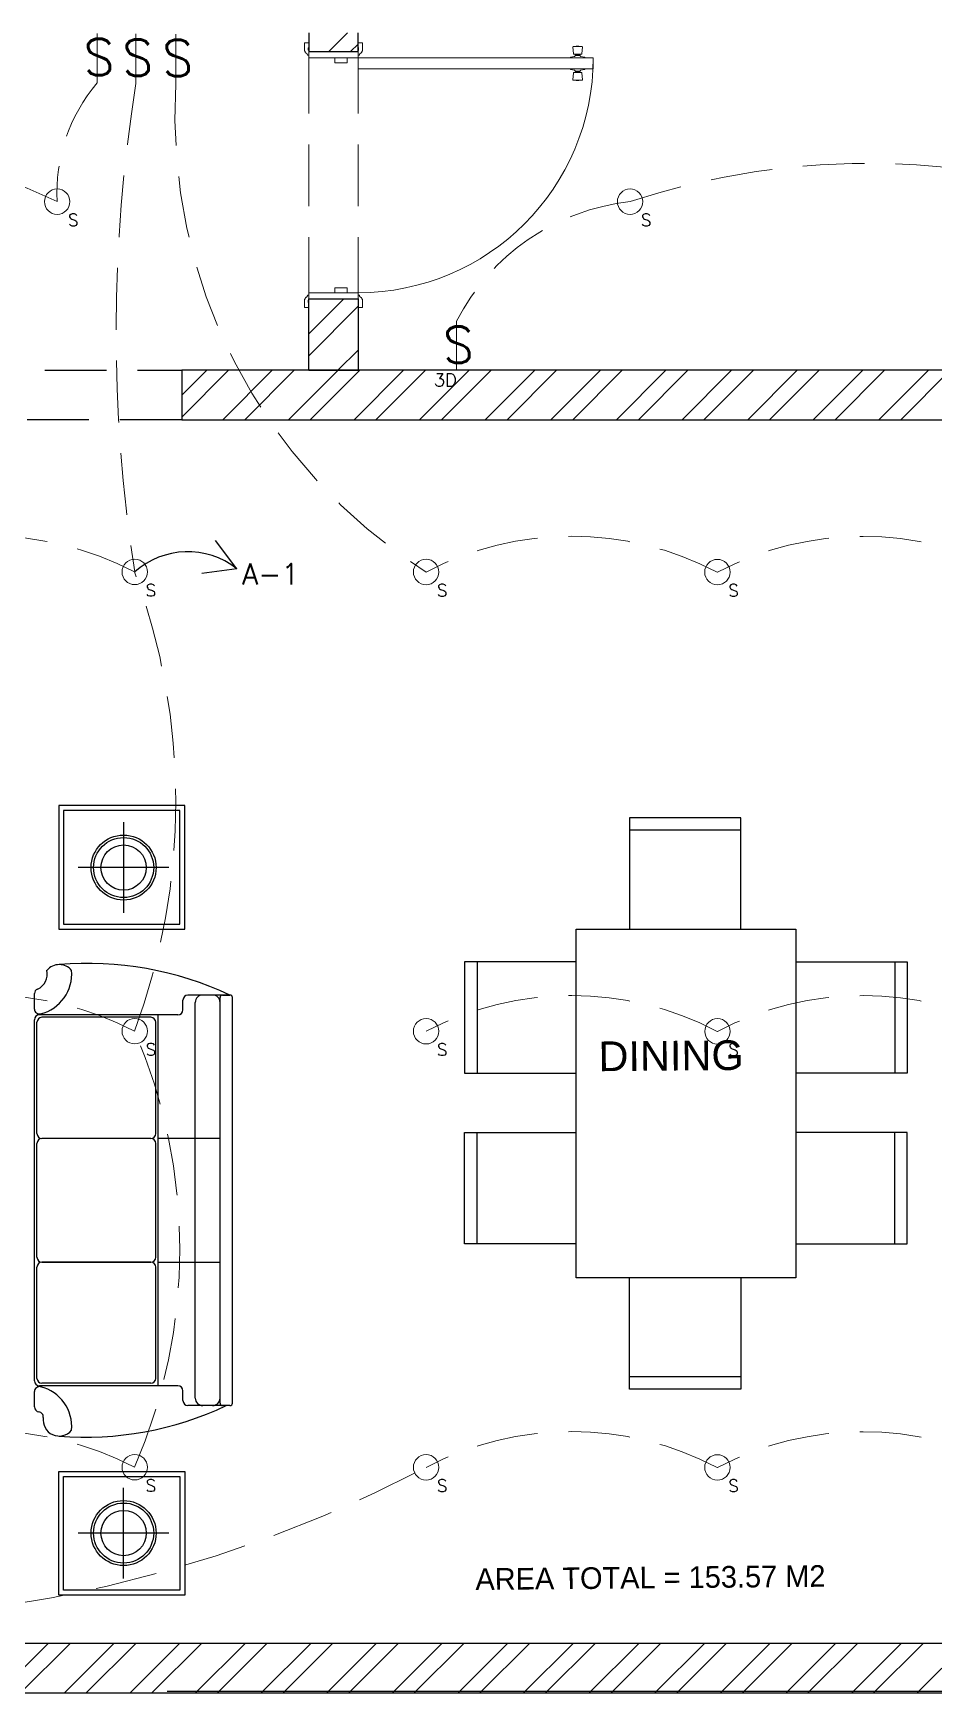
# Model space of a CAD drawing. Header units: millimetres. Extents: x 1605 to 1638, y 1273 to 1481.
# Drawn here: x 1611.21 to 1614.85, y 1463.6 to 1470.31 of the extents above; entities that cross this region are included whole.
import ezdxf

# ---------------------------------------------------------------- set-up
doc = ezdxf.new("R2010")
doc.units = ezdxf.units.MM
doc.linetypes.add('HIDDEN', pattern=[0.375, 0.25, -0.125])
doc.linetypes.add('PLANTAS$0$HIDDEN', pattern=[0.375, 0.25, -0.125])
for name, color, linetype, lineweight in [('Electrico Salidas', 160, 'Continuous', 15), ('iluminacion', 1, 'Continuous', 15), ('JAMBA', 1, 'HIDDEN', 15), ('PUERTAS', 3, 'Continuous', 20)]:
    doc.layers.add(name, color=color, linetype=linetype, lineweight=lineweight)
doc.layers.add('Ha-Muros 0.20', color=7, linetype='Continuous', true_color=0x8c8c8c)
for name, color, linetype in [('Li-Proyecciones', 40, 'HIDDEN'), ('Mo-Generales', 9, 'Continuous'), ('Mu-0.20', 5, 'Continuous'), ('TEXTS', 1, 'Continuous'), ('Tx-Espacio', 7, 'Continuous')]:
    doc.layers.add(name, color=color, linetype=linetype)
doc.styles.add('CHICO', font='stylu.ttf')
doc.styles.add('GORDITA', font='swissek.ttf')
doc.styles.add('TEXTM', font='romans9.shx')
doc.styles.add('TEXTS', font='romans9.shx')

# ---------------------------------------------------------------- blocks, each defined once
blk = doc.blocks.new('A$Cec5ab6e8')
at = {"color": 9, "ltscale": 3.5, "true_color": 0xc7c8ca}
for p, q in [((22.9211, 12.4673), (22.4113, 12.4673)), ((22.4113, 12.4673), (22.4113, 11.9678)), ((22.9011, 12.4473), (22.4313, 12.4473)), ((22.4313, 12.4473), (22.4313, 11.9878)), ((22.9011, 11.9878), (22.9011, 12.4473)), ((22.9211, 11.9678), (22.9211, 12.4673)), ((22.6736, 12.3999), (22.6736, 12.0333)), ((22.8569, 12.2166), (22.4903, 12.2166)), ((22.4113, 11.9678), (22.9211, 11.9678)), ((22.4313, 11.9878), (22.9011, 11.9878)), ((22.4113, 9.2746), (22.4113, 9.7741)), ((22.4113, 9.7741), (22.9211, 9.7741)), ((22.4313, 9.2946), (22.4313, 9.7541)), ((22.4313, 9.7541), (22.9011, 9.7541)), ((22.9011, 9.7541), (22.9011, 9.2946)), ((22.9211, 9.7741), (22.9211, 9.2746)), ((22.6736, 9.3421), (22.6736, 9.7087)), ((22.8569, 9.5254), (22.4903, 9.5254)), ((22.9211, 9.2746), (22.4113, 9.2746)), ((22.9011, 9.2946), (22.4313, 9.2946))]:
    blk.add_line(p, q, dxfattribs=at)
at = {"color": 9, "true_color": 0xc7c8ca}
for p, q in [((22.3134, 11.6446), (22.3134, 11.7067)), ((22.9134, 11.641), (22.9134, 11.681)), ((23.1034, 11.701), (22.9334, 11.701)), ((23.0334, 11.701), (22.9934, 11.701)), ((23.0334, 11.701), (22.9934, 11.701)), ((23.0634, 10.051), (23.0634, 11.691)), ((23.0734, 11.701), (23.1034, 11.701)), ((23.1134, 10.051), (23.1134, 11.691)), ((22.8934, 11.621), (22.3334, 11.621)), ((22.8934, 11.621), (22.3334, 11.621)), ((22.7834, 11.611), (22.3434, 11.611)), ((22.7834, 11.611), (22.3434, 11.611)), ((22.8134, 10.121), (22.8134, 11.621)), ((22.9634, 10.071), (22.9634, 11.671)), ((23.0634, 10.071), (23.0634, 11.671)), ((22.3134, 10.141), (22.3134, 11.601)), ((22.3234, 11.141), (22.3234, 11.591)), ((22.8034, 11.141), (22.8034, 11.591)), ((22.3234, 10.641), (22.3234, 11.101)), ((22.7834, 11.121), (22.3434, 11.121)), ((22.7834, 11.121), (22.3434, 11.121)), ((22.7834, 11.121), (22.3434, 11.121)), ((22.7834, 11.121), (22.3434, 11.121)), ((22.8034, 10.641), (22.8034, 11.101)), ((23.0634, 11.121), (22.8134, 11.121)), ((22.7834, 10.621), (22.3434, 10.621)), ((22.7834, 10.621), (22.3434, 10.621)), ((22.3434, 10.621), (22.7834, 10.621)), ((22.8134, 10.621), (23.0634, 10.621)), ((22.3234, 10.151), (22.3234, 10.601)), ((22.8034, 10.151), (22.8034, 10.601)), ((22.3134, 10.0353), (22.3134, 10.0974)), ((22.8934, 10.121), (22.3334, 10.121)), ((22.7834, 10.131), (22.3434, 10.131)), ((22.9134, 10.061), (22.9134, 10.101)), ((23.0884, 10.041), (22.9334, 10.041)), ((23.0334, 10.041), (22.9934, 10.041)), ((23.0334, 10.041), (22.9934, 10.041)), ((23.1034, 10.041), (23.0734, 10.041)), ((28.6439, 8.884, 0), (22.8501, 8.884, 0))]:
    blk.add_line(p, q, dxfattribs=at)
at = {"color": 9, "ltscale": 3.5, "true_color": 0xc7c8ca}
for centre, radius in [((22.6736, 12.2166), 0.1315), ((22.6736, 12.2166), 0.1215), ((22.6736, 12.2166), 0.0915), ((22.6736, 9.5254), 0.1315), ((22.6736, 9.5254), 0.1215), ((22.6736, 9.5254), 0.0915)]:
    blk.add_circle(centre, radius, dxfattribs=at)
at = {"color": 9, "true_color": 0xc7c8ca}
for centre, radius, start, end in [((22.4134, 11.759), 0.0653, 40, 140), ((22.5283, 10.4751), 1.3541, 64.86719, 94.86719), ((22.2984, 11.786), 0.0667, 293.80669, 12.99462), ((22.2984, 11.786), 0.1657, 283.90141, 5.19443), ((22.3334, 11.7067), 0.02, 113.80669, 180), ((22.9334, 11.681), 0.02, 90, 180), ((22.9934, 11.671), 0.03, 90, 180), ((23.0334, 11.671), 0.03, 0, 90), ((23.0734, 11.691), 0.01, 90, 180), ((23.1034, 11.691), 0.01, 0, 90), ((22.3334, 11.6446), 0.02, 180, 283.90141), ((22.3334, 11.601), 0.02, 90, 180), ((22.3434, 11.591), 0.02, 90, 180), ((22.3434, 11.591), 0.02, 90, 180), ((22.7834, 11.591), 0.02, 0, 90), ((22.7834, 11.591), 0.02, 0, 90), ((22.8934, 11.641), 0.02, 270, 0), ((22.3434, 11.141), 0.02, 180, 270), ((22.7834, 11.141), 0.02, 270, 0), ((22.3434, 11.101), 0.02, 90, 180), ((22.7834, 11.101), 0.02, 0, 90), ((22.3434, 10.641), 0.02, 180, 270), ((22.3434, 10.601), 0.02, 90, 180), ((22.7834, 10.641), 0.02, 270, 0), ((22.7834, 10.601), 0.02, 0, 90), ((22.3334, 10.141), 0.02, 180, 270), ((22.3434, 10.151), 0.02, 180, 270), ((22.7834, 10.151), 0.02, 270, 0), ((22.3334, 10.0974), 0.02, 76.09859, 180), ((22.2984, 9.956), 0.1657, 354.80557, 76.09859), ((22.8934, 10.101), 0.02, 0, 90), ((22.9934, 10.071), 0.03, 180, 270), ((23.0334, 10.071), 0.03, 270, 0), ((22.3334, 10.0353), 0.02, 180, 263.7817), ((22.3291, 9.9955), 0.02, 351.49516, 83.7817), ((22.5208, 11.2389), 1.3256, 265.35316, 295.35316), ((22.9334, 10.061), 0.02, 180, 270), ((23.0734, 10.051), 0.01, 180, 270), ((23.1034, 10.051), 0.01, 270, 0), ((22.4134, 9.9829), 0.0653, 171.49516, 320)]:
    blk.add_arc(centre, radius, start, end, dxfattribs=at)
at = {"layer": 'Defpoints', "color": 9, "true_color": 0xc7c8ca}
blk.add_line((17.0426, 8.8796), (29.8386, 8.8794), dxfattribs=at)
at = {"layer": 'Ha-Muros 0.20', "color": 9, "linetype": 'Continuous', "true_color": 0xc7c8ca}
for p, q in [((23.5027, 15.5162, 0), (23.5779, 15.5915, 0)), ((23.5911, 15.5162, 0), (23.6217, 15.5468, 0)), ((23.4217, 14.3746, 0), (23.5634, 14.5162, 0)), ((23.4217, 14.2862, 0), (23.6217, 14.4862, 0)), ((23.5398, 14.2275, 0), (23.6217, 14.3094, 0)), ((22.9085, 14.1266, 0), (23.0094, 14.2275, 0)), ((22.9085, 14.0382, 0), (23.0978, 14.2275, 0)), ((23.0746, 14.0275, 0), (23.2746, 14.2275, 0)), ((23.163, 14.0275, 0), (23.363, 14.2275, 0)), ((23.3398, 14.0275, 0), (23.5395, 14.2272, 0)), ((23.4282, 14.0275, 0), (23.6282, 14.2275, 0)), ((23.6049, 14.0275, 0), (23.8049, 14.2275, 0)), ((23.6933, 14.0275, 0), (23.8933, 14.2275, 0)), ((23.8701, 14.0275, 0), (24.0701, 14.2275, 0)), ((23.9585, 14.0275, 0), (24.1585, 14.2275, 0)), ((24.1353, 14.0275, 0), (24.3353, 14.2275, 0)), ((24.2237, 14.0275, 0), (24.4237, 14.2275, 0)), ((24.4004, 14.0275, 0), (24.6004, 14.2275, 0)), ((24.4888, 14.0275, 0), (24.6888, 14.2275, 0)), ((24.6656, 14.0275, 0), (24.8656, 14.2275, 0)), ((24.754, 14.0275, 0), (24.954, 14.2275, 0)), ((24.9308, 14.0275, 0), (25.1308, 14.2275, 0)), ((25.0192, 14.0275, 0), (25.2192, 14.2275, 0)), ((25.1959, 14.0275, 0), (25.396, 14.2275, 0)), ((25.2843, 14.0275, 0), (25.4843, 14.2275, 0)), ((25.4611, 14.0275, 0), (25.6611, 14.2275, 0)), ((25.5495, 14.0275, 0), (25.7495, 14.2275, 0)), ((25.7263, 14.0275, 0), (25.9263, 14.2275, 0)), ((25.8147, 14.0275, 0), (26.0147, 14.2275, 0)), ((22.1691, 8.8794, 0), (22.3691, 9.0794, 0)), ((22.2575, 8.8794, 0), (22.4575, 9.0794, 0)), ((22.4343, 8.8794, 0), (22.6343, 9.0794, 0)), ((22.5227, 8.8794, 0), (22.7227, 9.0794, 0)), ((22.6995, 8.8794, 0), (22.8995, 9.0794, 0)), ((22.7878, 8.8794, 0), (22.9878, 9.0794, 0)), ((22.9646, 8.8794, 0), (23.1646, 9.0794, 0)), ((23.053, 8.8794, 0), (23.253, 9.0794, 0)), ((23.2298, 8.8794, 0), (23.4298, 9.0794, 0)), ((23.3182, 8.8794, 0), (23.5182, 9.0794, 0)), ((23.495, 8.8794, 0), (23.695, 9.0794, 0)), ((23.5833, 8.8794, 0), (23.7833, 9.0794, 0)), ((23.7601, 8.8794, 0), (23.9601, 9.0794, 0)), ((23.8485, 8.8794, 0), (24.0485, 9.0794, 0)), ((24.0253, 8.8794, 0), (24.2253, 9.0794, 0)), ((24.1137, 8.8794, 0), (24.3137, 9.0794, 0)), ((24.2904, 8.8794, 0), (24.4904, 9.0794, 0)), ((24.3788, 8.8794, 0), (24.5788, 9.0794, 0)), ((24.5556, 8.8794, 0), (24.7556, 9.0794, 0)), ((24.644, 8.8794, 0), (24.844, 9.0794, 0)), ((24.8208, 8.8794, 0), (25.0208, 9.0794, 0)), ((24.9092, 8.8794, 0), (25.1092, 9.0794, 0)), ((25.0859, 8.8794, 0), (25.2859, 9.0794, 0)), ((25.1743, 8.8794, 0), (25.3743, 9.0794, 0)), ((25.3511, 8.8794, 0), (25.5511, 9.0794, 0)), ((25.4395, 8.8794, 0), (25.6395, 9.0794, 0)), ((25.6163, 8.8794, 0), (25.8163, 9.0794, 0)), ((25.7047, 8.8794, 0), (25.9047, 9.0794, 0)), ((25.8814, 8.8794, 0), (26.0814, 9.0794, 0))]:
    blk.add_line(p, q, dxfattribs=at)
at = {"layer": 'JAMBA', "color": 9, "true_color": 0xc7c8ca}
for p, q in [((23.4042, 15.5179), (23.4042, 15.5511)), ((23.4042, 15.5511), (23.4217, 15.5511)), ((23.407, 15.5179), (23.4042, 15.5179)), ((23.4217, 15.5325), (23.4201, 15.5309)), ((23.4201, 15.5309), (23.4201, 15.5223)), ((23.4201, 15.5223), (23.4217, 15.5203)), ((23.4217, 15.5511), (23.4217, 15.5325)), ((23.4217, 15.5203), (23.4217, 15.5012)), ((23.6391, 15.5511), (23.6217, 15.5511)), ((23.6217, 15.5511), (23.6217, 15.5325)), ((23.6217, 15.5325), (23.6233, 15.5309)), ((23.6233, 15.5223), (23.6217, 15.5203)), ((23.6217, 15.5203), (23.6217, 15.5012)), ((23.6233, 15.5309), (23.6233, 15.5223)), ((23.6364, 15.5179), (23.6391, 15.5179)), ((23.6391, 15.5179), (23.6391, 15.5511)), ((23.4217, 15.5012), (23.4169, 15.5012)), ((23.6217, 15.5012), (23.6264, 15.5012)), ((23.407, 14.5146), (23.4042, 14.5146)), ((23.4042, 14.5146), (23.4042, 14.4813)), ((23.4217, 14.5312), (23.4169, 14.5312)), ((23.4201, 14.5102), (23.4217, 14.5122)), ((23.4201, 14.5016), (23.4201, 14.5102)), ((23.4217, 14.5), (23.4201, 14.5016)), ((23.4217, 14.5122), (23.4217, 14.5312)), ((23.4217, 14.4813), (23.4217, 14.5)), ((23.6217, 14.5122), (23.6217, 14.5312)), ((23.6217, 14.5312), (23.6264, 14.5312)), ((23.6233, 14.5102), (23.6217, 14.5122)), ((23.6217, 14.5), (23.6233, 14.5016)), ((23.6217, 14.4813), (23.6217, 14.5)), ((23.6233, 14.5016), (23.6233, 14.5102)), ((23.6364, 14.5146), (23.6391, 14.5146)), ((23.6391, 14.5146), (23.6391, 14.4813)), ((23.4042, 14.4813), (23.4217, 14.4813)), ((23.6391, 14.4813), (23.6217, 14.4813))]:
    blk.add_line(p, q, dxfattribs=at)
for centre, radius, start, end in [((23.4145, 15.5167), 0.00758, 170.86398, 253.601), ((23.4069, 15.5011), 0.00997, 1.10655, 57.28488), ((23.6364, 15.5011), 0.00997, 122.71512, 178.89345), ((23.6289, 15.5167), 0.00758, 286.399, 9.13602), ((23.4145, 14.5158), 0.00758, 106.399, 189.13602), ((23.4069, 14.5314), 0.00997, 302.71512, 358.89345), ((23.6364, 14.5314), 0.00997, 181.10655, 237.28488), ((23.6289, 14.5158), 0.00758, 350.86398, 73.601)]:
    blk.add_arc(centre, radius, start, end, dxfattribs=at)
at = {"layer": 'Li-Proyecciones', "color": 9, "true_color": 0xc7c8ca}
for p, q in [((19.3551, 14.2275), (22.9085, 14.2275)), ((22.9085, 14.2275), (22.9085, 14.0275)), ((22.9085, 14.0275), (19.3551, 14.0275))]:
    blk.add_line(p, q, dxfattribs=at)
at = {"layer": 'Mo-Generales', "color": 9, "true_color": 0xc7c8ca}
for p, q in [((25.1688, 12.4173), (24.7188, 12.4173)), ((24.7188, 12.4173), (24.7188, 11.9673)), ((25.1688, 11.9673), (25.1688, 12.4173)), ((25.1688, 12.3673), (24.7188, 12.3673)), ((24.502, 10.5578), (24.502, 11.9673)), ((24.502, 11.9673), (25.3902, 11.9673)), ((25.3902, 11.9673), (25.3902, 10.5578)), ((24.502, 11.8357), (24.052, 11.8357)), ((24.052, 11.8357), (24.052, 11.3857)), ((24.102, 11.8357), (24.102, 11.3857)), ((25.3902, 11.8357), (25.8402, 11.8357)), ((25.7902, 11.8357), (25.7902, 11.3857)), ((25.8402, 11.8357), (25.8402, 11.3857)), ((24.052, 11.3857), (24.502, 11.3857)), ((25.8402, 11.3857), (25.3902, 11.3857)), ((24.052, 10.6946), (24.052, 11.1446)), ((24.052, 11.1446), (24.502, 11.1446)), ((24.102, 10.6946), (24.102, 11.1446)), ((25.8402, 11.1446), (25.3902, 11.1446)), ((25.7902, 10.6946), (25.7902, 11.1446)), ((25.8402, 10.6946), (25.8402, 11.1446)), ((24.502, 10.6946), (24.052, 10.6946)), ((25.3902, 10.6946), (25.8402, 10.6946)), ((25.3902, 10.5578), (24.502, 10.5578)), ((24.7188, 10.1078), (24.7188, 10.5578)), ((25.1688, 10.5578), (25.1688, 10.1078)), ((25.1688, 10.1578), (24.7188, 10.1578)), ((25.1688, 10.1078), (24.7188, 10.1078))]:
    blk.add_line(p, q, dxfattribs=at)
at = {"layer": 'Mu-0.20', "color": 9, "true_color": 0xc7c8ca}
for p, q in [((23.4217, 15.5915), (23.4217, 15.5162)), ((23.6217, 15.5162), (23.6217, 15.5915)), ((23.4217, 15.5162), (23.6217, 15.5162)), ((23.4217, 14.2272), (23.4217, 14.5162)), ((23.4217, 14.5162), (23.6217, 14.5162)), ((23.6217, 14.5162), (23.6217, 14.2272)), ((29.8386, 14.2276), (22.9085, 14.2275)), ((22.9085, 14.2275), (22.9085, 14.0275)), ((23.6217, 14.2272), (23.4217, 14.2272)), ((22.9085, 14.0275), (29.8386, 14.0276)), ((29.8386, 9.0794), (19.8843, 9.0794)), ((19.8843, 8.8794), (29.6821, 8.8794))]:
    blk.add_line(p, q, dxfattribs=at)
at = {"layer": 'PUERTAS', "color": 9, "linetype": 'HIDDEN', "true_color": 0xc7c8ca}
for p, q in [((23.4217, 15.5162), (23.4217, 14.5162)), ((23.6217, 15.5162), (23.6217, 14.5162))]:
    blk.add_line(p, q, dxfattribs=at)
at = {"layer": 'PUERTAS', "color": 9, "true_color": 0xc7c8ca}
for p, q in [((23.6217, 15.5162), (23.4217, 15.5162)), ((23.4217, 15.4912), (23.4217, 15.5162)), ((23.6217, 15.5162), (23.6217, 15.4912)), ((24.4916, 15.508), (24.4889, 15.534)), ((24.4908, 15.5363), (24.5086, 15.5363)), ((24.493, 15.5373), (24.5086, 15.5373)), ((24.493, 15.5363), (24.493, 15.5373)), ((24.4936, 15.5063), (24.5086, 15.5063)), ((24.4975, 15.5063), (24.4975, 15.506)), ((24.4995, 15.504), (24.5086, 15.504)), ((24.4997, 15.5001), (24.4997, 15.504)), ((24.5033, 15.5373), (24.5033, 15.5379)), ((24.5086, 15.5379), (24.5033, 15.5379)), ((24.5086, 15.5379), (24.5139, 15.5379)), ((24.5242, 15.5373), (24.5086, 15.5373)), ((24.5264, 15.5363), (24.5086, 15.5363)), ((24.5236, 15.5063), (24.5086, 15.5063)), ((24.5178, 15.504), (24.5086, 15.504)), ((24.5139, 15.5373), (24.5139, 15.5379)), ((24.5175, 15.5001), (24.5175, 15.504)), ((24.5198, 15.5063), (24.5198, 15.506)), ((24.5242, 15.5363), (24.5242, 15.5373)), ((24.5256, 15.508), (24.5284, 15.534)), ((23.6217, 15.4912), (23.4217, 15.4912)), ((23.5267, 15.4912), (23.5267, 15.4712)), ((23.5767, 15.4712), (23.5267, 15.4712)), ((23.5767, 15.4912), (23.5767, 15.4712)), ((23.6217, 15.4912), (24.5717, 15.4912)), ((23.6217, 15.4912), (23.6217, 15.4462)), ((23.6217, 15.4462), (24.5717, 15.4462)), ((24.4795, 15.4913), (24.4795, 15.4916)), ((24.4795, 15.4462), (24.4795, 15.4459)), ((24.4815, 15.4936), (24.4951, 15.4963)), ((24.4815, 15.4439), (24.4951, 15.4412)), ((24.4951, 15.4963), (24.4953, 15.4963)), ((24.4951, 15.4412), (24.4953, 15.4412)), ((24.4973, 15.4983), (24.4973, 15.4981)), ((24.4973, 15.4392), (24.4973, 15.4394)), ((24.4993, 15.5001), (24.5086, 15.5001)), ((24.4993, 15.4374), (24.5086, 15.4374)), ((24.4997, 15.4374), (24.4997, 15.4334)), ((24.5179, 15.5001), (24.5086, 15.5001)), ((24.5179, 15.4374), (24.5086, 15.4374)), ((24.5175, 15.4374), (24.5175, 15.4334)), ((24.5199, 15.4983), (24.5199, 15.4981)), ((24.5199, 15.4392), (24.5199, 15.4394)), ((24.5222, 15.4963), (24.5219, 15.4963)), ((24.5222, 15.4412), (24.5219, 15.4412)), ((24.5357, 15.4936), (24.5222, 15.4963)), ((24.5357, 15.4439), (24.5222, 15.4412)), ((24.5377, 15.4913), (24.5377, 15.4916)), ((24.5377, 15.4462), (24.5377, 15.4459)), ((24.5717, 15.4912), (24.5717, 15.4462)), ((24.4916, 15.4294), (24.4889, 15.4034)), ((24.4908, 15.4012), (24.5086, 15.4012)), ((24.493, 15.4012), (24.493, 15.4002)), ((24.493, 15.4002), (24.5086, 15.4002)), ((24.4936, 15.4312), (24.5086, 15.4312)), ((24.4975, 15.4312), (24.4975, 15.4314)), ((24.4995, 15.4334), (24.5086, 15.4334)), ((24.5033, 15.4002), (24.5033, 15.3996)), ((24.5086, 15.3996), (24.5033, 15.3996)), ((24.5178, 15.4334), (24.5086, 15.4334)), ((24.5236, 15.4312), (24.5086, 15.4312)), ((24.5264, 15.4012), (24.5086, 15.4012)), ((24.5242, 15.4002), (24.5086, 15.4002)), ((24.5086, 15.3996), (24.5139, 15.3996)), ((24.5139, 15.4002), (24.5139, 15.3996)), ((24.5198, 15.4312), (24.5198, 15.4314)), ((24.5242, 15.4012), (24.5242, 15.4002)), ((24.5256, 15.4294), (24.5284, 15.4034)), ((23.6217, 14.5412), (23.4217, 14.5412)), ((23.4217, 14.5412), (23.4217, 14.5162)), ((23.6217, 14.5162), (23.4217, 14.5162)), ((23.5767, 14.5612), (23.5267, 14.5612)), ((23.5267, 14.5412), (23.5267, 14.5612)), ((23.5767, 14.5412), (23.5767, 14.5612)), ((23.6217, 14.5162), (23.6217, 14.5412))]:
    blk.add_line(p, q, dxfattribs=at)
for centre, radius, start, end in [((24.4908, 15.5343), 0.002, 90, 186.07637), ((24.4936, 15.5083), 0.002, 186.07637, 270), ((24.4995, 15.506), 0.002, 180, 270), ((24.5178, 15.506), 0.002, 270, 0), ((24.5236, 15.5083), 0.002, 270, 353.92363), ((24.5264, 15.5343), 0.002, 353.92363, 90), ((23.6217, 15.4912), 0.95, 270, 0), ((24.4815, 15.4916), 0.002, 90, 180), ((24.4815, 15.4459), 0.002, 180, 270), ((24.4953, 15.4983), 0.002, 270, 354.74275), ((24.4953, 15.4392), 0.002, 5.25725, 90), ((24.4993, 15.4981), 0.002, 90, 174.74275), ((24.4993, 15.4394), 0.002, 185.25725, 270), ((24.5179, 15.4981), 0.002, 5.25725, 90), ((24.5179, 15.4394), 0.002, 270, 354.74275), ((24.5219, 15.4983), 0.002, 185.25725, 270), ((24.5219, 15.4392), 0.002, 90, 174.74275), ((24.5357, 15.4916), 0.002, 0, 90), ((24.5357, 15.4459), 0.002, 270, 0), ((24.4908, 15.4032), 0.002, 173.92363, 270), ((24.4936, 15.4292), 0.002, 90, 173.92363), ((24.4995, 15.4314), 0.002, 90, 180), ((24.5178, 15.4314), 0.002, 0, 90), ((24.5236, 15.4292), 0.002, 6.07637, 90), ((24.5264, 15.4032), 0.002, 270, 6.07637)]:
    blk.add_arc(centre, radius, start, end, dxfattribs=at)
at = {"layer": 'Tx-Espacio', "color": 9, "true_color": 0xc7c8ca}
for s, height, style, p in [('DINING', 0.12, 'GORDITA', (24.5935, 11.393)), ('AREA TOTAL = 153.57 M2', 0.087521, 'CHICO', (24.0959, 9.2951))]:
    blk.add_text(s, height=height, rotation=0.53766, dxfattribs=dict(at, style=style)).set_placement(p)
blk = doc.blocks.new('A$C432f1252')
at = {"layer": 'iluminacion', "color": 0}
blk.add_line((0.0631, 0), (0.0631, 0.2275), dxfattribs=at)
at = {"layer": 'iluminacion', "color": 0, "insert": (0, 0.2018), "char_height": 0.1667, "attachment_point": 1, "style": 'TEXTM'}
blk.add_mtext_dynamic_manual_height_columns('S', width=6.443827, gutter_width=13.8921, heights=[0], dxfattribs=at)
blk = doc.blocks.new('A$Ce067206a')
at = {"color": 0}
for q in [(0.5596, 0.3585), (0.7033, 0.3585)]:
    blk.add_line((0.6315, 0.235), q, dxfattribs=at)
blk.add_arc((0.3217, 0.3217), 0.3217, 344.37441, 64.16331, dxfattribs=at)

msp = doc.modelspace()

# ---------------------------------------------------------------- linework, layer by layer
at = {"layer": 'Electrico Salidas', "color": 0, "linetype": 'PLANTAS$0$HIDDEN'}
for centre, radius, start, end in [((1610.2847, 1467.51993), 2.34489, 64.125258, 115.647698), ((1614.58766, 1466.71179), 3.07313, 69.33186, 108.286098), ((1611.03204, 1467.00936, 0), 1.26803, 62.333839, 117.62963), ((1613.38712, 1467.00861, -0.00001), 1.26803, 62.333839, 117.62963), ((1614.56466, 1467.00823, -0.00001), 1.26803, 62.333839, 117.62963), ((1609.11917, 1467.20369, 0), 2.66847, 339.638841, 20.367111), ((1611.03214, 1465.15218, 0), 1.26803, 62.333839, 117.62963), ((1613.38722, 1465.15143, -0.00001), 1.26803, 62.333839, 117.62963), ((1614.56476, 1465.15105, -0.00001), 1.26803, 62.333839, 117.62963), ((1609.58381, 1465.39364, 0), 2.21968, 336.592305, 23.401427), ((1611.03204, 1463.38877, 0), 1.26803, 62.333839, 117.62963), ((1613.38712, 1463.38802, -0.00001), 1.26803, 62.333839, 117.62963), ((1614.56466, 1463.38764, -0.00001), 1.26803, 62.333839, 117.62963)]:
    msp.add_arc(centre, radius, start, end, dxfattribs=at)
at = {"layer": 'iluminacion'}
for centre in [(1611.30803, 1469.62975), (1613.62343, 1469.62974), (1611.62153, 1468.13241, 0), (1612.79907, 1468.13203, -0.00001), (1613.97661, 1468.13166, -0.00001), (1611.62162, 1466.27523, -0.00001), (1612.79916, 1466.27486, -0.00001), (1613.9767, 1466.27448, -0.00001), (1611.62153, 1464.51182, 0), (1612.79907, 1464.51145, -0.00001), (1613.97661, 1464.51107, -0.00001)]:
    msp.add_circle(centre, 0.05136, dxfattribs=at)
at = {"layer": 'iluminacion', "color": 0, "linetype": 'PLANTAS$0$HIDDEN'}
for centre, radius, start, end in [((1611.99292, 1469.66663), 0.68589, 139.753913, 183.082515), ((1617.87397, 1469.10466, 0), 6.32758, 170.880391, 188.838726), ((1613.97122, 1469.97866, -0.00001), 2.18723, 176.659038, 237.594434), ((1613.72099, 1468.73769, 0.174), 0.89737, 96.241876, 152.863554), ((1610.29454, 1469.2609, 0.174), 5.36936, 258.592854, 297.804055)]:
    msp.add_arc(centre, radius, start, end, dxfattribs=at)

# ---------------------------------------------------------------- block references
msp.add_blockref('A$Cec5ab6e8', (1588.90298, 1454.72028))
at = {"color": 0, "rotation": 67.53511702162903}
msp.add_blockref('A$Ce067206a', (1612.00987, 1467.47203, 0), dxfattribs=at)
at = {"layer": 'iluminacion', "xscale": 0.8810679781965238, "yscale": 0.8810679781965238, "zscale": 0.8810679781965238}
for p in [(1611.41383, 1470.10977, 0.174), (1611.5708, 1470.10756, 0.174), (1611.73214, 1470.10612, 0.174), (1612.86684, 1468.94652, 0.174)]:
    msp.add_blockref('A$C432f1252', p, dxfattribs=at)

# ---------------------------------------------------------------- texts
at = {"layer": 'TEXTS', "color": 0, "linetype": 'HIDDEN', "style": 'TEXTS'}
for s, height, p in [('S', 0.04933, (1611.35209, 1469.53115, -0.2577)), ('S', 0.04933, (1613.66749, 1469.53114, -0.2577)), ('3D', 0.052416, (1612.83074, 1468.88251, 0.28966)), ('A-1', 0.084237, (1612.05515, 1468.08165, 0.35987)), ('S', 0.04933, (1611.66559, 1468.03381, -0.25771)), ('S', 0.04933, (1612.84313, 1468.03343, -0.25771)), ('S', 0.04933, (1614.02067, 1468.03305, -0.25771)), ('S', 0.04933, (1611.66569, 1466.17663, -0.25771)), ('S', 0.04933, (1612.84323, 1466.17625, -0.25771)), ('S', 0.04933, (1614.02077, 1466.17588, -0.25772)), ('S', 0.04933, (1611.66559, 1464.41322, -0.25771)), ('S', 0.04933, (1612.84313, 1464.41284, -0.25771)), ('S', 0.04933, (1614.02067, 1464.41247, -0.25771))]:
    msp.add_text(s, height=height, dxfattribs=at).set_placement(p)

doc.saveas('drawing.dxf')
